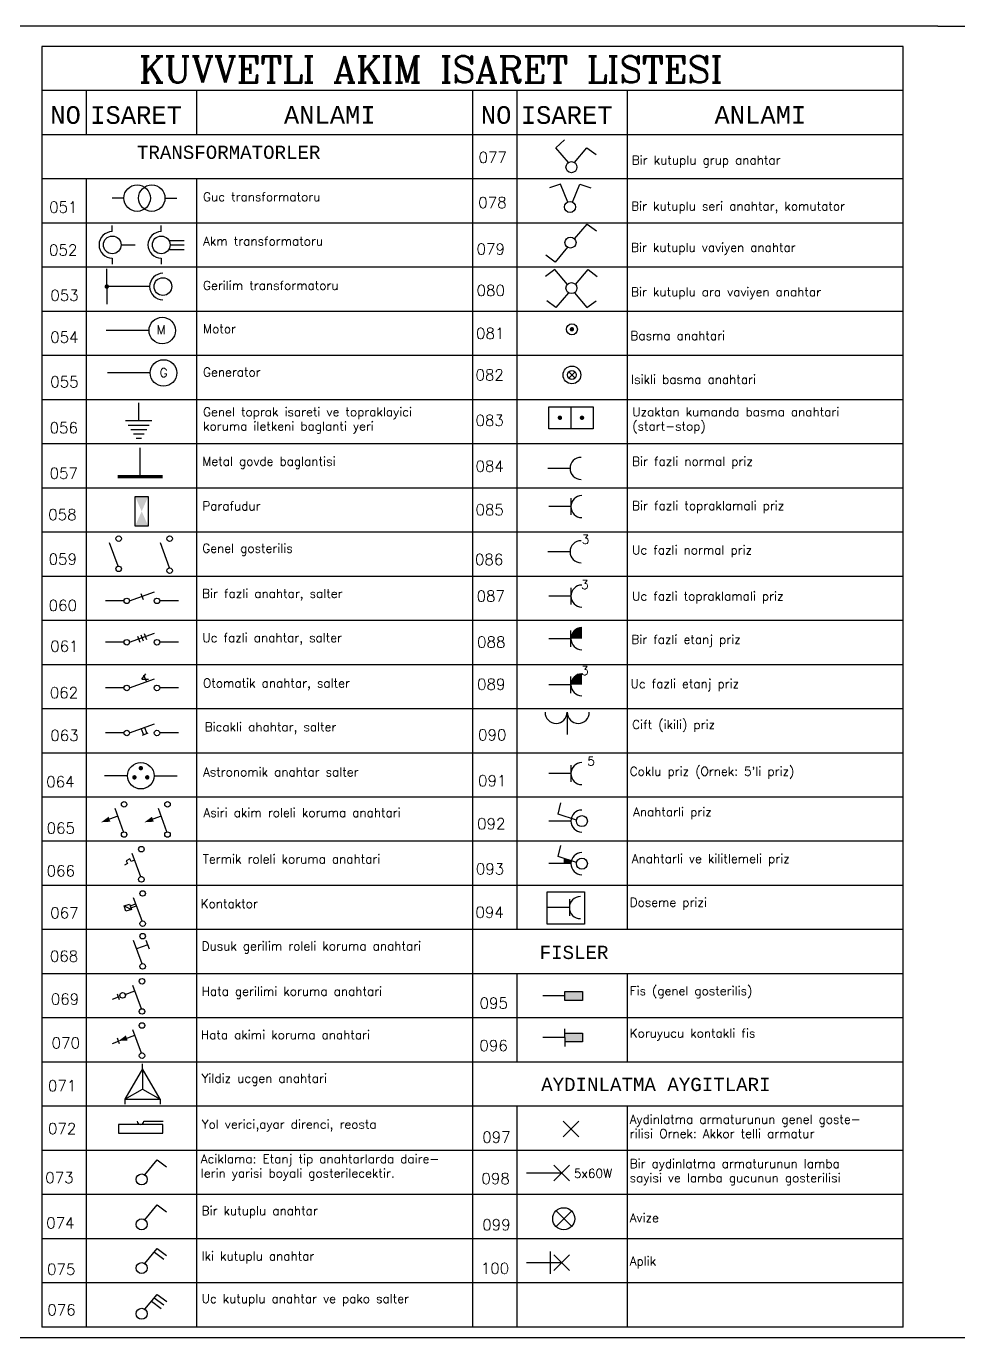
# Model space of a CAD drawing. Header units: millimetres. Extents: x -4521 to 20262, y 301 to 3092.
# Drawn here: x 16918 to 17762, y 976 to 2164 of the extents above; entities that cross this region are included whole.
import ezdxf

# ---------------------------------------------------------------- set-up
doc = ezdxf.new("R2010")
doc.units = ezdxf.units.MM
doc.linetypes.add('DASHED', pattern=[0.75, 0.5, -0.25])
for name, color, linetype in [('NO1', 40, 'Continuous'), ('NO2', 3, 'Continuous'), ('NO3', 3, 'Continuous'), ('NO4', 3, 'Continuous')]:
    doc.layers.add(name, color=color, linetype=linetype)
doc.styles.add('MONOTXT', font='monotxt.shx')
doc.styles.add('ROMANC', font='romanc', dxfattribs={"height": 0.6})
doc.styles.add('ROMANS', font='romans', dxfattribs={"height": 2})

msp = doc.modelspace()

# ---------------------------------------------------------------- linework, layer by layer
at = {"color": 7}
msp.add_arc((17420.288, 1763.187), 9.996, 90, 270, dxfattribs=at)
at = {"layer": 'NO1', "color": 7}
for p, q in [((17743.338, 2163.559), (18583.002, 2163.559)), ((17003.766, 1965.507), (17016.446, 1965.507)), ((17047.005, 1961.509), (17060.769, 1961.509)), ((17047.101, 1969.506), (17060.769, 1969.506)), ((17048.089, 1965.507), (17060.769, 1965.507)), ((17022.607, 1572.472), (17026.172, 1577.222)), ((17022.607, 1572.472), (17028.546, 1572.472)), ((17009.649, 1405.333), (17006.964, 1403.861)), ((17011.761, 1409.766), (17008.457, 1407.916)), ((17008.457, 1407.916), (17009.649, 1405.333)), ((17012.967, 1407.169), (17011.761, 1409.766)), ((17015.859, 1408.577), (17012.967, 1407.169)), ((17006.606, 1367.001), (17013.084, 1363.867))]:
    msp.add_line(p, q, dxfattribs=at)
msp.add_lwpolyline([(17006.606, 1367.001), (17011.497, 1368.63), (17013.084, 1363.867), (17008.193, 1362.237)], close=True, dxfattribs=at)
msp.add_circle((17404.616, 1083.766), 9.996, dxfattribs=at)
at = {"layer": 'NO2', "color": 7}
for p, q in [((16932.142, 2145.246), (16932.142, 985.71)), ((17711.83, 2145.246), (16932.142, 2145.246)), ((17711.83, 985.71), (17711.83, 2145.246)), ((17711.83, 2105.262), (16932.142, 2105.262)), ((16972.126, 2105.262), (16972.126, 2065.278)), ((17072.086, 2105.262), (17072.086, 2065.278)), ((17321.986, 2105.262), (17321.986, 985.71)), ((17361.97, 2105.262), (17361.97, 1345.566)), ((17461.93, 2105.262), (17461.93, 1345.566)), ((17711.83, 2065.278), (16932.142, 2065.278)), ((17711.83, 2025.294), (16932.142, 2025.294)), ((16972.126, 2025.294), (16972.126, 1797.385)), ((17072.086, 2025.294), (17072.086, 1797.385)), ((17711.83, 1985.31), (16932.142, 1985.31)), ((17711.83, 1945.326), (16932.142, 1945.326)), ((17711.83, 1905.342), (16932.142, 1905.342)), ((17711.83, 1865.358), (16932.142, 1865.358)), ((17711.83, 1825.374), (16932.142, 1825.374)), ((16972.126, 1797.385), (16972.126, 1357.561)), ((17072.086, 1797.385), (17072.086, 1357.561)), ((17711.83, 1785.39), (16932.142, 1785.39)), ((17711.83, 1745.406), (16932.142, 1745.406)), ((17711.83, 1705.422), (16932.142, 1705.422)), ((17711.83, 1665.438), (16932.142, 1665.438)), ((17711.83, 1625.454), (16932.142, 1625.454)), ((17711.83, 1585.47), (16932.142, 1585.47)), ((17711.83, 1545.486), (16932.142, 1545.486)), ((17711.83, 1505.502), (16932.142, 1505.502)), ((17711.83, 1465.518), (16932.142, 1465.518)), ((17711.83, 1425.534), (16932.142, 1425.534)), ((17711.83, 1385.55), (16932.142, 1385.55)), ((16972.126, 1357.561), (16972.126, 985.71)), ((17072.086, 1357.561), (17072.086, 985.71)), ((17711.83, 1345.566), (16932.142, 1345.566)), ((17711.83, 1305.582), (16932.142, 1305.582)), ((17361.97, 1305.582), (17361.97, 1225.614)), ((17461.93, 1305.582), (17461.93, 1225.614)), ((17711.83, 1265.598), (16932.142, 1265.598)), ((17711.83, 1225.614), (16932.142, 1225.614)), ((17711.83, 1185.63), (16932.142, 1185.63)), ((17361.97, 1185.63), (17361.97, 985.71)), ((17461.93, 1185.63), (17461.93, 985.71)), ((17711.83, 1145.646), (16932.142, 1145.646)), ((17711.83, 1105.662), (16932.142, 1105.662)), ((17711.83, 1065.678), (16932.142, 1065.678)), ((17711.83, 1025.694), (16932.142, 1025.694)), ((17711.83, 985.71), (16932.142, 985.71))]:
    msp.add_line(p, q, dxfattribs=at)
at = {"layer": 'NO3', "color": 7}
for p, q in [((17397.538, 2053.571), (17405.151, 2060.81)), ((17397.538, 2053.571), (17405.151, 2060.81)), ((17408.84, 2040.161), (17397.538, 2053.571)), ((17408.84, 2040.161), (17397.538, 2053.571)), ((17414.199, 2040.161), (17425.501, 2053.571)), ((17414.199, 2040.161), (17425.501, 2053.571)), ((17425.501, 2053.571), (17433.925, 2047.295)), ((17425.501, 2053.571), (17433.925, 2047.295)), ((17401.666, 2020.644), (17391.69, 2017.353)), ((17408.149, 2004.348), (17401.666, 2020.644)), ((17412.588, 2004.348), (17419.071, 2020.644)), ((17419.071, 2020.644), (17429.047, 2017.353)), ((17006.313, 2007.929), (16995.691, 2007.929)), ((17043.542, 2007.929), (17054.164, 2007.929)), ((17414.363, 1971.032), (17425.665, 1984.443)), ((17414.363, 1971.032), (17425.665, 1984.443)), ((17425.665, 1984.443), (17434.089, 1978.166)), ((17425.665, 1984.443), (17434.089, 1978.166)), ((16995.805, 1977.585), (16995.805, 1983.005)), ((17040.128, 1977.585), (17040.128, 1983.005)), ((17407.979, 1963.457), (17396.678, 1950.046)), ((17407.979, 1963.457), (17396.678, 1950.046)), ((16995.805, 1953.595), (16995.805, 1948.174)), ((17040.128, 1953.595), (17040.128, 1948.174)), ((17396.678, 1950.046), (17388.253, 1956.322)), ((17396.678, 1950.046), (17388.253, 1956.322)), ((16990.855, 1927.853), (16990.855, 1943.872)), ((17396.514, 1943.178), (17388.09, 1936.902)), ((17396.514, 1943.178), (17388.09, 1936.902)), ((17407.816, 1929.767), (17396.514, 1943.178)), ((17407.816, 1929.767), (17396.514, 1943.178)), ((17415.223, 1929.767), (17426.525, 1943.178)), ((17415.223, 1929.767), (17426.525, 1943.178)), ((17426.525, 1943.178), (17434.949, 1936.902)), ((17426.525, 1943.178), (17434.949, 1936.902)), ((17029.652, 1927.853), (16990.855, 1927.853)), ((16990.855, 1927.853), (16990.855, 1911.835)), ((17397.538, 1908.782), (17389.114, 1915.058)), ((17397.538, 1908.782), (17389.114, 1915.058)), ((17408.84, 1922.192), (17397.538, 1908.782)), ((17408.84, 1922.192), (17397.538, 1908.782)), ((17414.199, 1922.192), (17425.501, 1908.782)), ((17414.199, 1922.192), (17425.501, 1908.782)), ((17425.501, 1908.782), (17433.925, 1915.058)), ((17425.501, 1908.782), (17433.925, 1915.058)), ((17029.076, 1888.005), (16990.28, 1888.005)), ((17030.228, 1849.603), (16991.431, 1849.603)), ((17019.751, 1806.423), (17019.751, 1822.615)), ((17391.102, 1819.054), (17431.086, 1819.054)), ((17391.102, 1799.062), (17391.102, 1819.054)), ((17411.094, 1819.054), (17411.094, 1799.062)), ((17431.086, 1819.054), (17431.086, 1799.062)), ((17007.756, 1806.423), (17031.746, 1806.423)), ((17010.155, 1802.424), (17029.347, 1802.424)), ((17012.554, 1798.426), (17026.948, 1798.426)), ((17014.953, 1794.428), (17024.549, 1794.428)), ((17431.086, 1799.062), (17391.102, 1799.062)), ((17017.352, 1790.429), (17022.15, 1790.429)), ((17020.984, 1755.717), (17020.984, 1781.912)), ((17016.438, 1737.844), (17028.433, 1737.844)), ((17016.438, 1710.855), (17016.438, 1737.844)), ((17028.433, 1737.844), (17028.433, 1710.855)), ((17410.963, 1736.143), (17410.963, 1721.149)), ((17410.963, 1728.646), (17390.971, 1728.646)), ((17028.433, 1710.855), (17016.438, 1710.855)), ((17001.052, 1674.649), (16993.401, 1695.669)), ((17047.718, 1673.062), (17039.49, 1695.669)), ((17011.447, 1643.229), (17034.054, 1651.458)), ((17410.963, 1655.029), (17410.963, 1640.035)), ((17006.449, 1643.229), (16989.598, 1643.229)), ((17021.643, 1650.039), (17023.852, 1644.642)), ((17055.632, 1643.229), (17038.781, 1643.229)), ((17410.963, 1647.532), (17390.971, 1647.532)), ((17410.963, 1601.53), (17410.963, 1616.524)), ((17006.449, 1605.791), (16989.598, 1605.791)), ((17011.447, 1605.791), (17034.054, 1614.019)), ((17018.682, 1611.388), (17020.892, 1605.992)), ((17021.643, 1612.6), (17023.852, 1607.204)), ((17024.603, 1613.813), (17026.813, 1608.416)), ((17055.632, 1605.791), (17038.781, 1605.791)), ((17410.963, 1609.027), (17390.971, 1609.027)), ((17011.447, 1564.421), (17034.054, 1572.649)), ((17024.108, 1576.387), (17026.709, 1569.976)), ((17410.963, 1559.744), (17410.963, 1574.738)), ((17006.449, 1564.421), (16989.598, 1564.421)), ((17055.632, 1564.421), (17038.781, 1564.421)), ((17410.963, 1567.241), (17390.971, 1567.241)), ((17006.449, 1523.658), (16989.598, 1523.658)), ((17011.447, 1523.658), (17034.054, 1531.886)), ((17021.93, 1527.473), (17024.14, 1522.077)), ((17023.03, 1521.622), (17028.21, 1523.743)), ((17024.89, 1528.685), (17027.1, 1523.289)), ((17055.632, 1523.658), (17038.781, 1523.658)), ((17009.677, 1484.942), (16988.677, 1484.942)), ((17033.667, 1484.942), (17054.667, 1484.942)), ((17410.963, 1486.869), (17390.971, 1486.869)), ((17410.963, 1486.869), (17390.971, 1486.869)), ((17410.963, 1494.366), (17410.963, 1479.372)), ((17005.945, 1434.093), (16998.294, 1455.114)), ((17045.248, 1434.093), (17037.597, 1455.114)), ((17399.385, 1450.24), (17402.063, 1460.398)), ((17416.045, 1444.761), (17399.385, 1450.24)), ((17000.781, 1448.282), (16993.266, 1445.547)), ((17040.083, 1448.282), (17032.569, 1445.547)), ((17021.592, 1393.505), (17013.941, 1414.525)), ((17399.385, 1411.731), (17402.063, 1421.889)), ((17416.045, 1406.252), (17399.385, 1411.731)), ((17405.077, 1409.859), (17405.077, 1405.34)), ((17389.629, 1365.592), (17389.629, 1379.72)), ((17389.629, 1379.72), (17423.318, 1379.72)), ((17423.318, 1379.72), (17423.318, 1350.675)), ((17011.943, 1367.226), (17017.038, 1369.08)), ((17012.575, 1365.328), (17017.722, 1367.201)), ((17022.743, 1353.439), (17015.093, 1374.459)), ((17409.621, 1373.089), (17409.621, 1358.095)), ((17409.621, 1365.592), (17389.629, 1365.592)), ((17389.629, 1350.675), (17389.629, 1365.592)), ((17423.318, 1350.675), (17389.629, 1350.675)), ((17022.743, 1314.732), (17015.093, 1335.752)), ((17027.951, 1331.753), (17017.882, 1328.089)), ((17029.406, 1327.754), (17026.495, 1335.752)), ((17022.168, 1273.938), (17014.517, 1294.959)), ((16995.905, 1282.648), (17001.554, 1284.704)), ((17002.478, 1282.166), (17000.631, 1287.242)), ((17007.503, 1286.869), (17016.296, 1290.07)), ((17405.623, 1285.527), (17385.631, 1285.527)), ((17405.623, 1285.527), (17405.623, 1289.525)), ((17405.623, 1289.525), (17421.616, 1289.525)), ((17405.623, 1281.529), (17405.623, 1285.527)), ((17421.616, 1289.525), (17421.616, 1281.529)), ((17421.616, 1281.529), (17405.623, 1281.529)), ((17002.478, 1242.094), (17000.631, 1247.17)), ((17007.503, 1246.797), (17016.296, 1249.998)), ((17022.168, 1233.867), (17014.517, 1254.887)), ((17405.623, 1247.837), (17385.631, 1247.837)), ((17405.623, 1247.837), (17405.623, 1255.834)), ((17405.623, 1251.836), (17421.616, 1251.836)), ((17405.623, 1247.837), (17405.623, 1239.841)), ((17421.616, 1251.836), (17421.616, 1243.839)), ((16995.905, 1242.576), (17001.554, 1244.632)), ((17421.616, 1243.839), (17405.623, 1243.839)), ((17023.204, 1219.628), (17023.204, 1223.971)), ((17023.204, 1219.628), (17007.211, 1191.926)), ((17039.198, 1191.926), (17023.204, 1219.628)), ((17023.204, 1219.628), (17023.204, 1201.16)), ((17007.211, 1191.926), (17023.204, 1201.16)), ((17023.204, 1201.16), (17039.198, 1191.926)), ((17007.211, 1191.926), (17039.198, 1191.926)), ((17007.211, 1191.926), (17007.211, 1187.583)), ((17039.198, 1191.926), (17039.198, 1187.583)), ((17001.456, 1169.248), (17001.456, 1161.251)), ((17041.44, 1169.248), (17001.456, 1169.248)), ((17024.446, 1172.246), (17041.854, 1172.246)), ((17041.44, 1161.251), (17041.44, 1169.248)), ((17001.456, 1161.251), (17041.44, 1161.251)), ((17025.154, 1123.593), (17036.456, 1137.004)), ((17036.456, 1137.004), (17044.88, 1130.728)), ((17402.555, 1125.152), (17370.839, 1125.152)), ((17025.154, 1082.901), (17036.456, 1096.312)), ((17036.456, 1096.312), (17044.88, 1090.036)), ((17025.154, 1043.339), (17036.456, 1056.75)), ((17034.067, 1053.544), (17042.491, 1047.267)), ((17036.456, 1056.75), (17044.88, 1050.474)), ((17392.313, 1053.997), (17392.313, 1034.005)), ((17402.555, 1044.001), (17370.839, 1044.001)), ((17025.158, 1001.948), (17036.46, 1015.359)), ((17033.879, 1012.296), (17042.495, 1005.876)), ((17036.46, 1015.359), (17045.077, 1008.939)), ((17031.298, 1009.233), (17040.107, 1002.67))]:
    msp.add_line(p, q, dxfattribs=at)
at = {"layer": 'NO3', "color": 7, "linetype": 'Continuous'}
for p, q in [((17414.777, 1844.964), (17409.122, 1850.618)), ((17409.122, 1844.964), (17414.777, 1850.618)), ((17407.678, 1542.333), (17407.678, 1522.341)), ((17410.963, 1443.849), (17390.971, 1443.849)), ((17410.963, 1405.34), (17390.971, 1405.34)), ((17418.245, 1158.119), (17404.108, 1172.255)), ((17404.108, 1158.119), (17418.245, 1172.255)), ((17395.486, 1118.084), (17409.623, 1132.221)), ((17409.623, 1118.084), (17395.486, 1132.221)), ((17397.629, 1076.733), (17411.766, 1090.869)), ((17411.766, 1076.733), (17397.629, 1090.869)), ((17409.623, 1036.933), (17395.486, 1051.069)), ((17395.486, 1036.933), (17409.623, 1051.069))]:
    msp.add_line(p, q, dxfattribs=at)
at = {"layer": 'NO3', "color": 7, "linetype": 'DASHED'}
for p, q in [((17410.292, 1763.187), (17390.3, 1763.187)), ((17410.292, 1687.679), (17390.3, 1687.679))]:
    msp.add_line(p, q, dxfattribs=at)
at = {"layer": 'NO3', "color": 7, "const_width": 1.999}
for points in [[(16989.856, 1927.853, 1), (16991.855, 1927.853, 1)], [(17410.95, 1889.173, 1), (17412.949, 1889.173, 1)], [(17400.098, 1809.058, 1), (17402.098, 1809.058, 1)], [(17420.09, 1809.058, 1), (17422.09, 1809.058, 1)], [(17014.85, 1483.461, 1), (17016.849, 1483.461, 1)], [(17020.672, 1491.756, 1), (17022.672, 1491.756, 1)], [(17028.494, 1483.461, -1), (17026.495, 1483.461, -1)]]:
    msp.add_lwpolyline(points, format="xyb", close=True, dxfattribs=at)
at = {"layer": 'NO3', "color": 7, "const_width": 3.199}
msp.add_lwpolyline([(17000.642, 1755.717), (17041.327, 1755.717)], dxfattribs=at)
at = {"layer": 'NO3', "color": 7, "const_width": 9.996}
for points in [[(17420.959, 1614.025, 0.41421356), (17415.961, 1609.027, 1)], [(17420.959, 1572.239, 0.41421356), (17415.961, 1567.241, 1)]]:
    msp.add_lwpolyline(points, format="xyb", dxfattribs=at)
at = {"layer": 'NO3', "color": 7}
for points in [[(16993.266, 1445.547, 4.798, 0, 0), (16985.752, 1442.812, 0, 0, 0)], [(17032.569, 1445.547, 4.798, 0, 0), (17025.054, 1442.812, 0, 0, 0)], [(17008.908, 1247.49, 4.798, 0, 0), (17001.394, 1244.755, 0, 0, 0)]]:
    msp.add_lwpolyline(points, format="xyseb", dxfattribs=at)
for centre, radius in [((17411.52, 2035.942), 4.998), ((17411.52, 2035.942), 4.998), ((17018.308, 2007.929), 11.995), ((17031.547, 2007.929), 11.995), ((17410.229, 1999.883), 4.998), ((17410.229, 1999.883), 4.998), ((16995.805, 1965.59), 7.997), ((17040.128, 1965.59), 7.997), ((17410.659, 1967.676), 4.998), ((17410.659, 1967.676), 4.998), ((17041.647, 1927.853), 7.997), ((17411.52, 1926.411), 4.998), ((17411.52, 1926.411), 4.998), ((17041.071, 1888.005), 11.995), ((17411.95, 1889.173), 4.998), ((17042.223, 1849.603), 11.995), ((17411.95, 1847.791), 7.997), ((17411.95, 1847.791), 3.998), ((17001.629, 1699.552), 2.499), ((17047.718, 1699.552), 2.499), ((17001.629, 1672.218), 2.499), ((17047.718, 1670.563), 2.499), ((17008.948, 1643.229), 2.499), ((17036.282, 1643.229), 2.499), ((17008.948, 1605.791), 2.499), ((17036.282, 1605.791), 2.499), ((17008.948, 1564.421), 2.499), ((17036.282, 1564.421), 2.499), ((17008.948, 1523.658), 2.499), ((17036.282, 1523.658), 2.499), ((17021.672, 1484.942), 11.995), ((17006.523, 1458.996), 2.499), ((17045.825, 1458.996), 2.499), ((17420.959, 1443.849), 4.998), ((17006.523, 1431.662), 2.499), ((17045.825, 1431.662), 2.499), ((17022.169, 1418.407), 2.499), ((17420.959, 1405.34), 4.998), ((17022.169, 1391.073), 2.499), ((17023.321, 1378.342), 2.499), ((17023.321, 1351.008), 2.499), ((17023.321, 1339.635), 2.499), ((17023.321, 1312.301), 2.499), ((17022.745, 1298.841), 2.499), ((17005.154, 1286.014), 2.499), ((17022.745, 1271.507), 2.499), ((17022.745, 1258.769), 2.499), ((17022.745, 1231.435), 2.499), ((17022.474, 1119.374), 4.998), ((17022.474, 1078.682), 4.998), ((17022.474, 1039.12), 4.998), ((17022.479, 997.729), 4.998)]:
    msp.add_circle(centre, radius, dxfattribs=at)
for centre, radius, start, end in [((16995.805, 1965.59), 11.995, 90, 270), ((17040.128, 1965.59), 11.995, 90, 270), ((17041.647, 1927.853), 11.995, 90, 270), ((17420.959, 1728.646), 9.996, 90, 270), ((17420.959, 1647.532), 9.996, 90, 270), ((17420.959, 1609.027), 9.996, 90, 270), ((17420.959, 1567.241), 9.996, 90, 270), ((17420.959, 1486.869), 9.996, 90, 270), ((17419.617, 1365.592), 9.996, 90, 270), ((17021.448, 1172.246), 2.999, 180, 0)]:
    msp.add_arc(centre, radius, start, end, dxfattribs=at)
at = {"layer": 'NO3', "color": 7, "linetype": 'Continuous'}
for centre, start, end in [((17420.288, 1687.679), 90, 270), ((17397.682, 1542.333), 180, 0), ((17417.674, 1542.333), 180, 0), ((17420.959, 1443.849), 90, 270), ((17420.959, 1405.34), 90, 270)]:
    msp.add_arc(centre, 9.996, start, end, dxfattribs=at)
at = {"layer": 'NO3', "color": 7}
for points in [[(17016.438, 1737.844), (17028.433, 1737.844), (17028.433, 1710.855), (17016.438, 1710.855)], [(17405.077, 1409.859), (17411.276, 1407.82), (17405.077, 1405.34), (17410.963, 1405.34)], [(17405.623, 1289.525), (17421.616, 1289.525), (17405.623, 1281.529), (17421.616, 1281.529)], [(17405.623, 1251.836), (17421.616, 1251.836), (17405.623, 1243.839), (17421.616, 1243.839)]]:
    msp.add_solid(points, dxfattribs=at)
at = {"layer": 'NO4', "color": 7}
for p, q in [((17743.338, 2163.559), (16064.01, 2163.559)), ((18583.002, 976.035), (16064.01, 976.035))]:
    msp.add_line(p, q, dxfattribs=at)

# ---------------------------------------------------------------- texts
at = {"layer": 'NO1', "color": 7}
for s, height, style, p in [('KUVVETLI AKIM ISARET LISTESI', 23.9904, 'ROMANC', (17019.978, 2112.522)), ('NO ', 15.9936, 'MONOTXT', (16939.675, 2075.211)), ('ISARET ', 15.9936, 'MONOTXT', (16975.84, 2075.175)), ('ANLAMI', 15.9936, 'MONOTXT', (17151.222, 2075.199)), ('NO ', 15.9936, 'MONOTXT', (17329.519, 2075.211)), ('ISARET ', 15.9936, 'MONOTXT', (17365.684, 2075.175)), ('ANLAMI', 15.9936, 'MONOTXT', (17541.066, 2075.199)), ('TRANSFORMATORLER', 11.9952, 'MONOTXT', (17018.157, 2043.423)), ('077', 9.996, 'ROMANS', (17327.422, 2039.8)), ('Bir kutuplu grup anahtar', 7.9968, 'ROMANS', (17466.166, 2038.356)), ('Guc transformatoru', 7.9968, 'ROMANS', (17078.014, 2005.094)), ('078', 9.996, 'ROMANS', (17327.127, 1998.892)), ('051', 9.996, 'ROMANS', (16938.652, 1994.728)), ('Bir kutuplu seri anahtar, komutator', 7.9968, 'ROMANS', (17465.607, 1996.711)), ('Akm transformatoru', 7.9968, 'ROMANS', (17078.014, 1964.983)), ('052', 9.996, 'ROMANS', (16938.524, 1955.928)), ('079', 9.996, 'ROMANS', (17325.585, 1956.817)), ('Bir kutuplu vaviyen anahtar', 7.9968, 'ROMANS', (17465.478, 1959.266)), ('053', 9.996, 'ROMANS', (16939.709, 1914.9)), ('Gerilim transformatoru', 7.9968, 'ROMANS', (17078.014, 1924.871)), ('080', 9.996, 'ROMANS', (17325.585, 1919.344)), ('Bir kutuplu ara vaviyen anahtar', 7.9968, 'ROMANS', (17465.478, 1918.998)), ('M', 7.997, 'ROMANS', (17035.998, 1884.88)), ('Motor', 7.9968, 'ROMANS', (17078.014, 1885.651)), ('081', 9.996, 'ROMANS', (17325.102, 1880.477)), ('054', 9.996, 'ROMANS', (16939.613, 1877.011)), ('Basma anahtari', 7.9968, 'ROMANS', (17464.976, 1879.396)), ('G', 7.997, 'ROMANS', (17038.635, 1845.879)), ('Generator', 7.9968, 'ROMANS', (17078.014, 1846.431)), ('082', 9.996, 'ROMANS', (17324.635, 1842.796)), ('055', 9.996, 'ROMANS', (16939.641, 1836.566)), ('Isikli basma anahtari', 7.9968, 'ROMANS', (17465.534, 1839.79)), ('Genel toprak isareti ve topraklayici', 7.9968, 'ROMANS', (17078.047, 1810.405)), ('Uzaktan kumanda basma anahtari', 7.9968, 'ROMANS', (17466.645, 1810.408)), ('koruma iletkeni baglanti yeri', 7.9968, 'ROMANS', (17078.047, 1797.458)), ('083', 9.996, 'ROMANS', (17324.635, 1801.69)), ('(start-stop)', 7.9968, 'ROMANS', (17466.645, 1797.461)), ('056', 9.996, 'ROMANS', (16939.058, 1794.998)), ('Metal govde baglantisi', 7.9968, 'ROMANS', (17077.317, 1765.615)), ('084', 9.996, 'ROMANS', (17324.646, 1760.196)), ('Bir fazli normal priz', 7.9968, 'ROMANS', (17466.455, 1765.584)), ('057', 9.996, 'ROMANS', (16939.058, 1753.764)), ('Bir fazli topraklamali priz', 7.9968, 'ROMANS', (17466.455, 1725.473)), ('058', 9.996, 'ROMANS', (16937.806, 1716.356)), ('Parafudur', 7.9968, 'ROMANS', (17077.317, 1725.176)), ('085', 9.996, 'ROMANS', (17324.646, 1720.803)), ('3', 7.997, 'ROMANS', (17420.864, 1694.937)), ('Genel gosterilis', 7.9968, 'ROMANS', (17077.317, 1686.847)), ('Uc fazli normal priz', 7.9968, 'ROMANS', (17466.455, 1685.361)), ('059', 9.996, 'ROMANS', (16938.155, 1676.086)), ('086', 9.996, 'ROMANS', (17324.179, 1675.7)), ('Bir fazli anahtar, salter', 7.9968, 'ROMANS', (17077.126, 1645.924)), ('087', 9.996, 'ROMANS', (17325.645, 1642.546)), ('3', 7.997, 'ROMANS', (17420.192, 1653.97)), ('Uc fazli topraklamali priz', 7.9968, 'ROMANS', (17466.455, 1643.572)), ('060', 9.996, 'ROMANS', (16938.155, 1634.192)), ('061', 9.996, 'ROMANS', (16939.601, 1597.175)), ('Uc fazli anahtar, salter', 7.9968, 'ROMANS', (17077.347, 1605.915)), ('088', 9.996, 'ROMANS', (17326.087, 1600.996)), ('Bir fazli etanj priz', 7.9968, 'ROMANS', (17465.725, 1604.352)), ('3', 7.997, 'ROMANS', (17420.192, 1576.133)), ('Otomatik anahtar, salter', 7.9968, 'ROMANS', (17077.923, 1564.825)), ('089', 9.996, 'ROMANS', (17326.092, 1562.74)), ('Uc fazli etanj priz', 7.9968, 'ROMANS', (17464.995, 1564.241)), ('062', 9.996, 'ROMANS', (16939.235, 1555.088)), ('Bicakli ahahtar, salter', 7.9968, 'ROMANS', (17079.429, 1525.141)), ('Cift (ikili) priz', 7.9968, 'ROMANS', (17466.501, 1527.277)), ('063', 9.996, 'ROMANS', (16939.659, 1516.446)), ('090', 9.996, 'ROMANS', (17326.976, 1516.933)), ('5', 7.997, 'ROMANS', (17425.867, 1494.175)), ('064', 9.996, 'ROMANS', (16935.999, 1474.424)), ('Astronomik anahtar salter', 7.9968, 'ROMANS', (17077.923, 1484.32)), ('091', 9.996, 'ROMANS', (17326.987, 1475.448)), ("Coklu priz (Ornek: 5'li priz)", 7.9968, 'ROMANS', (17464.266, 1484.909)), ('Asiri akim roleli koruma anahtari', 7.9968, 'ROMANS', (17078.388, 1447.508)), ('Anahtarli priz', 7.9968, 'ROMANS', (17467.285, 1448.167)), ('065', 9.996, 'ROMANS', (16936.364, 1432.53)), ('092', 9.996, 'ROMANS', (17326.119, 1436.473)), ('Termik roleli koruma anahtari', 7.9968, 'ROMANS', (17077.812, 1405.517)), ('Anahtarli ve kilitlemeli priz', 7.9968, 'ROMANS', (17466.167, 1405.841)), ('066', 9.996, 'ROMANS', (16936.363, 1393.728)), ('093', 9.996, 'ROMANS', (17324.925, 1395.537)), ('067', 9.996, 'ROMANS', (16939.642, 1355.744)), ('Kontaktor', 7.9968, 'ROMANS', (17075.84, 1365.12)), ('094', 9.996, 'ROMANS', (17324.609, 1356.263)), ('Doseme prizi', 7.9968, 'ROMANS', (17464.266, 1366.318)), ('Dusuk gerilim roleli koruma anahtari', 7.9968, 'ROMANS', (17076.683, 1326.736)), ('FISLER', 11.9952, 'MONOTXT', (17382.718, 1318.962)), ('068', 9.996, 'ROMANS', (16939.277, 1316.524)), ('Fis (genel gosterilis)', 7.9968, 'ROMANS', (17464.266, 1286.174)), ('069', 9.996, 'ROMANS', (16940.17, 1277.74)), ('Hata gerilimi koruma anahtari', 7.9968, 'ROMANS', (17076.683, 1285.726)), ('095', 9.996, 'ROMANS', (17328.321, 1274.057)), ('070', 9.996, 'ROMANS', (16940.854, 1237.963)), ('Hata akimi koruma anahtari', 7.9968, 'ROMANS', (17075.997, 1246.335)), ('Koruyucu kontakli fis', 7.9968, 'ROMANS', (17464.266, 1247.845)), ('096', 9.996, 'ROMANS', (17328.195, 1235.613)), ('Yildiz ucgen anahtari', 7.9968, 'ROMANS', (17076.683, 1206.944)), ('AYDINLATMA AYGITLARI', 11.9952, 'MONOTXT', (17384.142, 1199.404)), ('071', 9.996, 'ROMANS', (16937.558, 1199.18)), ('Aydinlatma armaturunun genel goste-', 7.9968, 'ROMANS', (17464.266, 1169.839)), ('072', 9.996, 'ROMANS', (16937.588, 1160.423)), ('Yol verici,ayar direnci, reosta', 7.9968, 'ROMANS', (17076.81, 1165.377)), ('rilisi Ornek: Akkor telli armatur', 7.9968, 'ROMANS', (17464.266, 1156.892)), ('097', 9.996, 'ROMANS', (17330.799, 1152.675)), ('Aciklama: Etanj tip anahtarlarda daire-', 7.9968, 'ROMANS', (17075.953, 1134.015)), ('lerin yarisi boyali gosterilecektir.', 7.9968, 'ROMANS', (17075.953, 1121.068)), ('5x60W', 7.9968, 'ROMANS', (17413.788, 1120.865)), ('Bir aydinlatma armaturunun lamba', 7.9968, 'ROMANS', (17464.266, 1129.728)), ('073', 9.996, 'ROMANS', (16935.116, 1115.997)), ('098', 9.996, 'ROMANS', (17330.031, 1115.176)), ('sayisi ve lamba gucunun gosterilisi', 7.9968, 'ROMANS', (17464.266, 1116.78)), ('Bir kutuplu anahtar', 7.9968, 'ROMANS', (17076.639, 1087.068)), ('074', 9.996, 'ROMANS', (16935.982, 1074.964)), ('099', 9.996, 'ROMANS', (17330.792, 1073.356)), ('Avize', 7.9968, 'ROMANS', (17464.266, 1080.702)), ('Iki kutuplu anahtar', 7.9968, 'ROMANS', (17076.639, 1046.001)), ('Aplik', 7.9968, 'ROMANS', (17464.266, 1041.482)), ('075', 9.996, 'ROMANS', (16936.755, 1033.014)), ('100', 9.996, 'ROMANS', (17329.482, 1033.902)), ('Uc kutuplu anahtar ve pako salter', 7.9968, 'ROMANS', (17076.639, 1007.438)), ('076', 9.996, 'ROMANS', (16936.999, 996.3))]:
    msp.add_text(s, height=height, dxfattribs=dict(at, style=style)).set_placement(p)

doc.saveas('drawing.dxf')
